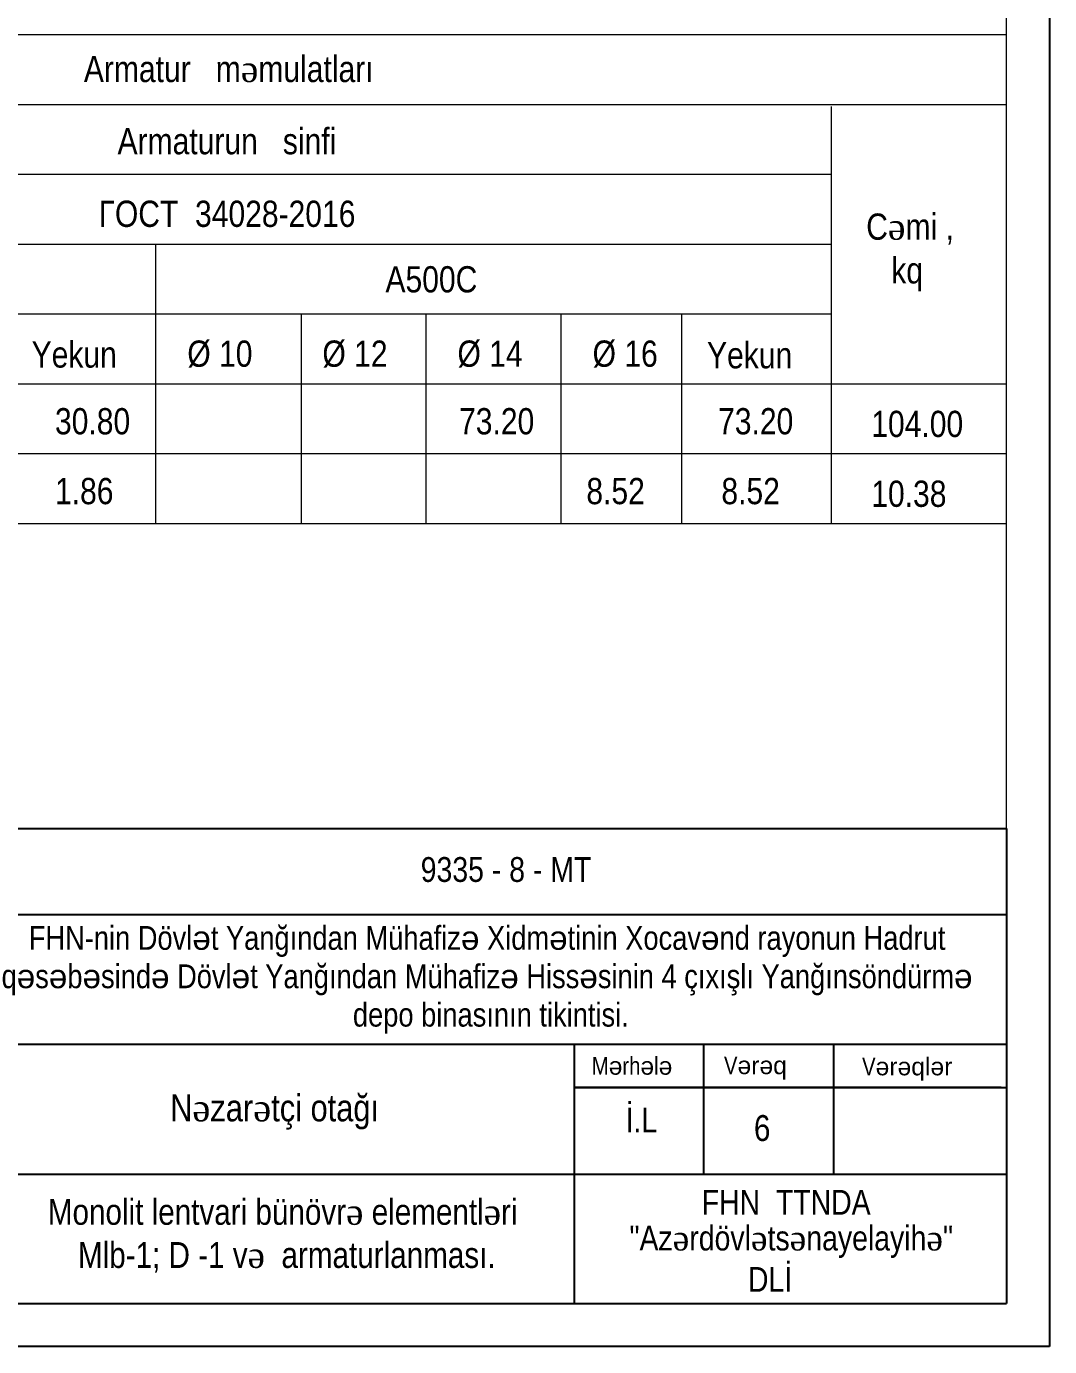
# Model space of a CAD drawing. Header units: millimetres. Extents: x 806395 to 1617731, y -246149 to 193681.
# Drawn here: x 1605852 to 1617712, y -90929 to -75623 of the extents above; entities that cross this region are included whole.
import ezdxf

# ---------------------------------------------------------------- set-up
doc = ezdxf.new("R2010")
doc.units = ezdxf.units.MM
for name, color, linetype, lineweight in [('0_Ном._пера__7', 7, 'Continuous', 25), ('cedvel  0.09', 7, 'Continuous', 13), ('razmer   0.09', 140, 'Continuous', 9), ('ИЧ  РАЗМЕР  0.09', 143, 'Continuous', 9), ('перегородка_Ном._пера__1', 7, 'Continuous', 5), ('размер  0.09', 141, 'Continuous', 9)]:
    doc.layers.add(name, color=color, linetype=linetype, lineweight=lineweight)
doc.styles.add('style6', font='ARIALN.TTF', dxfattribs={"height": 300})

# ---------------------------------------------------------------- blocks, each defined once
blk = doc.blocks.new('vververvg')
at = {"color": 0, "lineweight": 25}
for p, q in [((1617734, -20955), (1617734, -50629)), ((1617734, -50629), (1575731, -50629))]:
    blk.add_line(p, q, dxfattribs=at)
at = {"color": 0, "lineweight": 5, "ltscale": 15}
blk.add_line((1617212, -50106), (1617212, -21477), dxfattribs=at)
at = {"lineweight": 25, "ltscale": 15}
for p, q in [((1597882, -44361), (1617212, -44361)), ((1617212, -44361), (1617212, -50106)), ((1604674, -45402), (1617213, -45402)), ((1604674, -46969), (1617211, -46969)), ((1611988, -50106), (1611988, -46964)), ((1613550, -46975), (1613550, -48543)), ((1615122, -46972), (1615122, -48538)), ((1617150, -47496), (1611988, -47496)), ((1611988, -47496), (1617212, -47496)), ((1604678, -48542), (1617205, -48542))]:
    blk.add_line(p, q, dxfattribs=at)
at = {"lineweight": 5, "ltscale": 15}
blk.add_line((1617212, -44361), (1617212, -44361), dxfattribs=at)
at = {"color": 0, "lineweight": 25, "ltscale": 15}
blk.add_line((1577821, -50106), (1617212, -50106), dxfattribs=at)
at = {"lineweight": 25, "attachment_point": 1, "style": 'style6'}
for s, insert, char_height, width in [('M{\\fArial|b0|i0|c0|p34;ə}rh{\\fArial|b0|i0|c0|p34;ə}l{\\fArial|b0|i0|c0|p34;ə}', (1612199, -47127), 213.61, 6455.66), ('V{\\fArial|b0|i0|c0|p34;ə\\fArial|b0|i0|c238|p34;r\\fArial|b0|i0|c0|p34;ə\\fArial|b0|i0|c238|p34;q}', (1613797, -47120), 213.61, 6455.66), ('V{\\fArial|b0|i0|c0|p34;ə\\fArial|b0|i0|c238|p34;r\\fArial|b0|i0|c0|p34;ə\\fArial|b0|i0|c238|p34;ql\\fArial|b0|i0|c0|p34;ə\\fArial|b0|i0|c238|p34;r}', (1615467, -47134), 213.615, 6455.66), ('{\\fArial Narrow|b0|i0|c238|p34;İ}.L{\\fArial Narrow|b0|i0|c186|p34;      }', (1612607, -47738), 300, 10555.18)]:
    blk.add_mtext(s, dxfattribs=dict(at, insert=insert, char_height=char_height, width=width))
at = {"color": 0, "insert": (1607100, -47579), "char_height": 325.066, "attachment_point": 1, "style": 'style6'}
blk.add_mtext_dynamic_manual_height_columns('N{\\fTimes New Roman|b0|i0|c0|p18;ə\\fArial Narrow|b0|i0|c238|p34;zar\\fTimes New Roman|b0|i0|c0|p18;ə\\fArial Narrow|b0|i0|c238|p34;tçi otağı}', width=9709.14, gutter_width=1, heights=[0], dxfattribs=at)
at = {"ltscale": 15, "insert": (1613146, -48733), "char_height": 300, "attachment_point": 1, "style": 'style6'}
blk.add_mtext('  {\\fArial Narrow|b0|i0|c238|p34;  FHN  TTNDA}', dxfattribs=at)
at = {"lineweight": 25, "ltscale": 15, "insert": (1612654, -49166), "char_height": 300, "width": 9056.29, "attachment_point": 1, "style": 'style6'}
blk.add_mtext('"Az{\\fTimes New Roman|b0|i0|c238|p18;ə}rdövl{\\fTimes New Roman|b0|i0|c238|p18;ə}ts{\\fTimes New Roman|b0|i0|c238|p18;ə}nayelayih{\\fTimes New Roman|b0|i0|c238|p18;ə}"\\P               DL{\\fArial Narrow|b0|i0|c238|p34;İ}', dxfattribs=at)
at = {"layer": '0_Ном._пера__7', "linetype": 'Continuous', "insert": (1610932, -46193), "char_height": 287.847, "width": 13776.74, "attachment_point": 5, "line_spacing_factor": 0.967685, "style": 'style6'}
blk.add_mtext('{\\fArial Narrow|b0|i0|c238|p34;FHN-nin Dövl\\fArial|b0|i0|c238|p38;ə\\fArial Narrow|b0|i0|c238|p34;t Yanğından Mühafiz\\fArial|b0|i0|c238|p38;ə\\fArial Narrow|b0|i0|c238|p34; Xidm\\fArial|b0|i0|c238|p38;ə\\fArial Narrow|b0|i0|c238|p34;tinin} {\\fArial Narrow|b0|i0|c238|p34;Xocav\\fArial|b0|i0|c238|p38;ə\\fArial Narrow|b0|i0|c238|p34;nd rayonun Hadrut\\Pq\\fArial|b0|i0|c238|p38;ə\\fArial Narrow|b0|i0|c238|p34;s\\fArial|b0|i0|c238|p38;ə\\fArial Narrow|b0|i0|c238|p34;b\\fArial|b0|i0|c238|p38;ə\\fArial Narrow|b0|i0|c238|p34;sind\\fArial|b0|i0|c238|p38;ə\\fArial Narrow|b0|i0|c238|p34; Dövl\\fArial|b0|i0|c238|p38;ə\\fArial Narrow|b0|i0|c238|p34;t Yanğından Mühafiz\\fArial|b0|i0|c238|p38;ə\\fArial Narrow|b0|i0|c238|p34; Hiss\\fArial|b0|i0|c238|p38;ə\\fArial Narrow|b0|i0|c238|p34;sinin 4 çıxışlı Yanğınsöndürm\\fArial|b0|i0|c238|p38;ə\\P\\fArial Narrow|b0|i0|c238|p34; depo binasının tikintisi}.', dxfattribs=at)
at = {"layer": 'перегородка_Ном._пера__1', "linetype": 'Continuous', "insert": (1610130, -44708), "char_height": 300, "attachment_point": 1, "style": 'style6'}
blk.add_mtext('{\\fArial Narrow|b0|i0|c238|p34;9335} -{\\fArial Narrow|b0|i0|c238|p34; 8 }- {\\fArial Narrow|b0|i0|c238|p34;MT}', dxfattribs=at)

msp = doc.modelspace()

# ---------------------------------------------------------------- linework, layer by layer
at = {"layer": 'cedvel  0.09', "lineweight": 20}
for p, q in [((1598710.885, -75716.755), (1617211.264, -75716.755)), ((1602652.754, -76526.481), (1617211.264, -76526.481)), ((1615179.241, -76551.854), (1615179.241, -81384.837)), ((1602652.754, -77336.207), (1615179.241, -77336.207)), ((1602652.754, -78145.933), (1615179.241, -78145.933)), ((1607350.186, -78145.933), (1607350.186, -81384.837)), ((1602652.754, -78955.659), (1615179.241, -78955.659)), ((1609038.744, -78955.659), (1609038.744, -81384.837)), ((1610481.808, -78955.659), (1610481.808, -81384.837)), ((1612047.619, -78955.659), (1612047.619, -81384.837)), ((1613445.611, -78955.659), (1613445.611, -81384.837)), ((1598710.885, -79765.385), (1617211.264, -79765.385)), ((1598710.885, -80575.111), (1617211.264, -80575.111)), ((1598710.885, -81384.837), (1617211.264, -81384.837))]:
    msp.add_line(p, q, dxfattribs=at)

# ---------------------------------------------------------------- block references
at = {"xscale": 0.9585492227979274, "yscale": 0.9585492227979274, "zscale": 0.9585492227979274}
msp.add_blockref('vververvg', (67033.924, -42398.685), dxfattribs=at)

# ---------------------------------------------------------------- texts
at = {"insert": (1614284.939, -88244.98), "char_height": 300, "attachment_point": 1, "style": 'style6'}
msp.add_mtext_dynamic_manual_height_columns('6', width=743.87098, gutter_width=12.5, heights=[0], dxfattribs=at)
at = {"color": 0, "lineweight": 0, "insert": (1608822.711, -89644.412), "char_height": 300, "attachment_point": 5, "style": 'style6'}
msp.add_mtext('\\A1;Monolit l{\\fArial Narrow|b0|i0|c238|p34;entvari bünövr\\fTimes New Roman|b0|i0|c238|p18;ə\\fArial Narrow|b0|i0|c238|p34; elementl\\fTimes New Roman|b0|i0|c238|p18;ə\\fArial Narrow|b0|i0|c238|p34;ri\\P} M{\\fArial Narrow|b0|i0|c238|p34;lb-1; D -1 v\\fTimes New Roman|b0|i0|c238|p18;ə\\fArial Narrow|b0|i0|c238|p34;  armaturlanması.}', dxfattribs=at)
at = {"layer": 'razmer   0.09', "lineweight": 20, "attachment_point": 1, "style": 'style6'}
for s, insert, char_height in [('{\\fArial Narrow|b0|i0|c238|p34;\\C0;Armatur\\fArial Narrow|b0|i0|c204|p34;   \\fArial Narrow|b0|i0|c238|p34;m\\fTimes New Roman|b0|i0|c238|p18;ə\\fArial Narrow|b0|i0|c238|p34;mulatları}', (1606518.227, -75963.913), 304.040941), ('{\\fArial Narrow|b0|i0|c238|p34;\\C0;Armaturun\\fArial Narrow|b0|i0|c204|p34;   \\fArial Narrow|b0|i0|c238|p34;sinfi}', (1606908.733, -76800.846), 304.040941), ('{\\C0;C\\fTimes New Roman|b0|i0|c238|p18;ə\\fArial Narrow|b0|i0|c204|p34;mi ,\\P\\fArial Narrow|b0|i0|c238|p34;   kq}', (1615586.606, -77792.093), 304.04094), ('{\\fArial Narrow|b0|i0|c238|p34;\\C0;30\\fArial Narrow|b0|i0|c204|p34;.\\fArial Narrow|b0|i0|c238|p34;8\\fArial Narrow|b0|i0|c204|p34;0}', (1606183.583, -80048.026), 304.040941), ('{\\fArial Narrow|b0|i0|c238|p34;\\C0;73\\fArial Narrow|b0|i0|c204|p34;.\\fArial Narrow|b0|i0|c238|p34;20}', (1610867.25, -80048.026), 304.040941), ('{\\fArial Narrow|b0|i0|c238|p34;\\C0;73.20}', (1613869.747, -80048.026), 304.04094), ('{\\fArial Narrow|b0|i0|c238|p34;\\C0;104.00}', (1615645.145, -80078.957), 304.04094), ('{\\C0;1.\\fArial Narrow|b0|i0|c238|p34;86}', (1606183.583, -80857.752), 304.04094), ('{\\C0;8.52}', (1612342.717, -80857.752), 304.0409), ('{\\C0;8.52}', (1613907.894, -80857.752), 304.0409), ('{\\C0;10.\\fArial Narrow|b0|i0|c238|p34;38}', (1615645.145, -80888.683), 304.04094)]:
    msp.add_mtext(s, dxfattribs=dict(at, insert=insert, char_height=char_height))
at = {"layer": 'razmer   0.09', "color": 1, "lineweight": 20, "insert": (1610849.101, -79264.459), "char_height": 304.0409, "attachment_point": 1, "style": 'style6'}
msp.add_mtext('{\\C0;Ø 14}', dxfattribs=at)
at = {"layer": 'ИЧ  РАЗМЕР  0.09', "lineweight": 20, "attachment_point": 1, "style": 'style6'}
for s, insert, char_height in [('{\\C0;A500C}', (1610014.222, -78402.585), 304.04094), ('{\\fArial Narrow|b0|i0|c238|p34;\\C0;Yekun}', (1605912.501, -79274.116), 304.04094), ('{\\C0;Ø 10}', (1607717.479, -79264.459), 304.0409), ('{\\C0;Ø 12}', (1609283.29, -79264.459), 304.0409), ('{\\C0;Ø 16}', (1612414.912, -79264.459), 304.0409), ('{\\fArial Narrow|b0|i0|c238|p34;\\C0;Yekun}', (1613741.555, -79282.758), 304.04094)]:
    msp.add_mtext(s, dxfattribs=dict(at, insert=insert, char_height=char_height))
at = {"layer": 'размер  0.09', "lineweight": 20, "insert": (1606692.047, -77642.871), "char_height": 304.04094, "attachment_point": 1, "style": 'style6'}
msp.add_mtext('{\\C0;ГОСТ  34028-2016}', dxfattribs=at)

doc.saveas('drawing.dxf')
